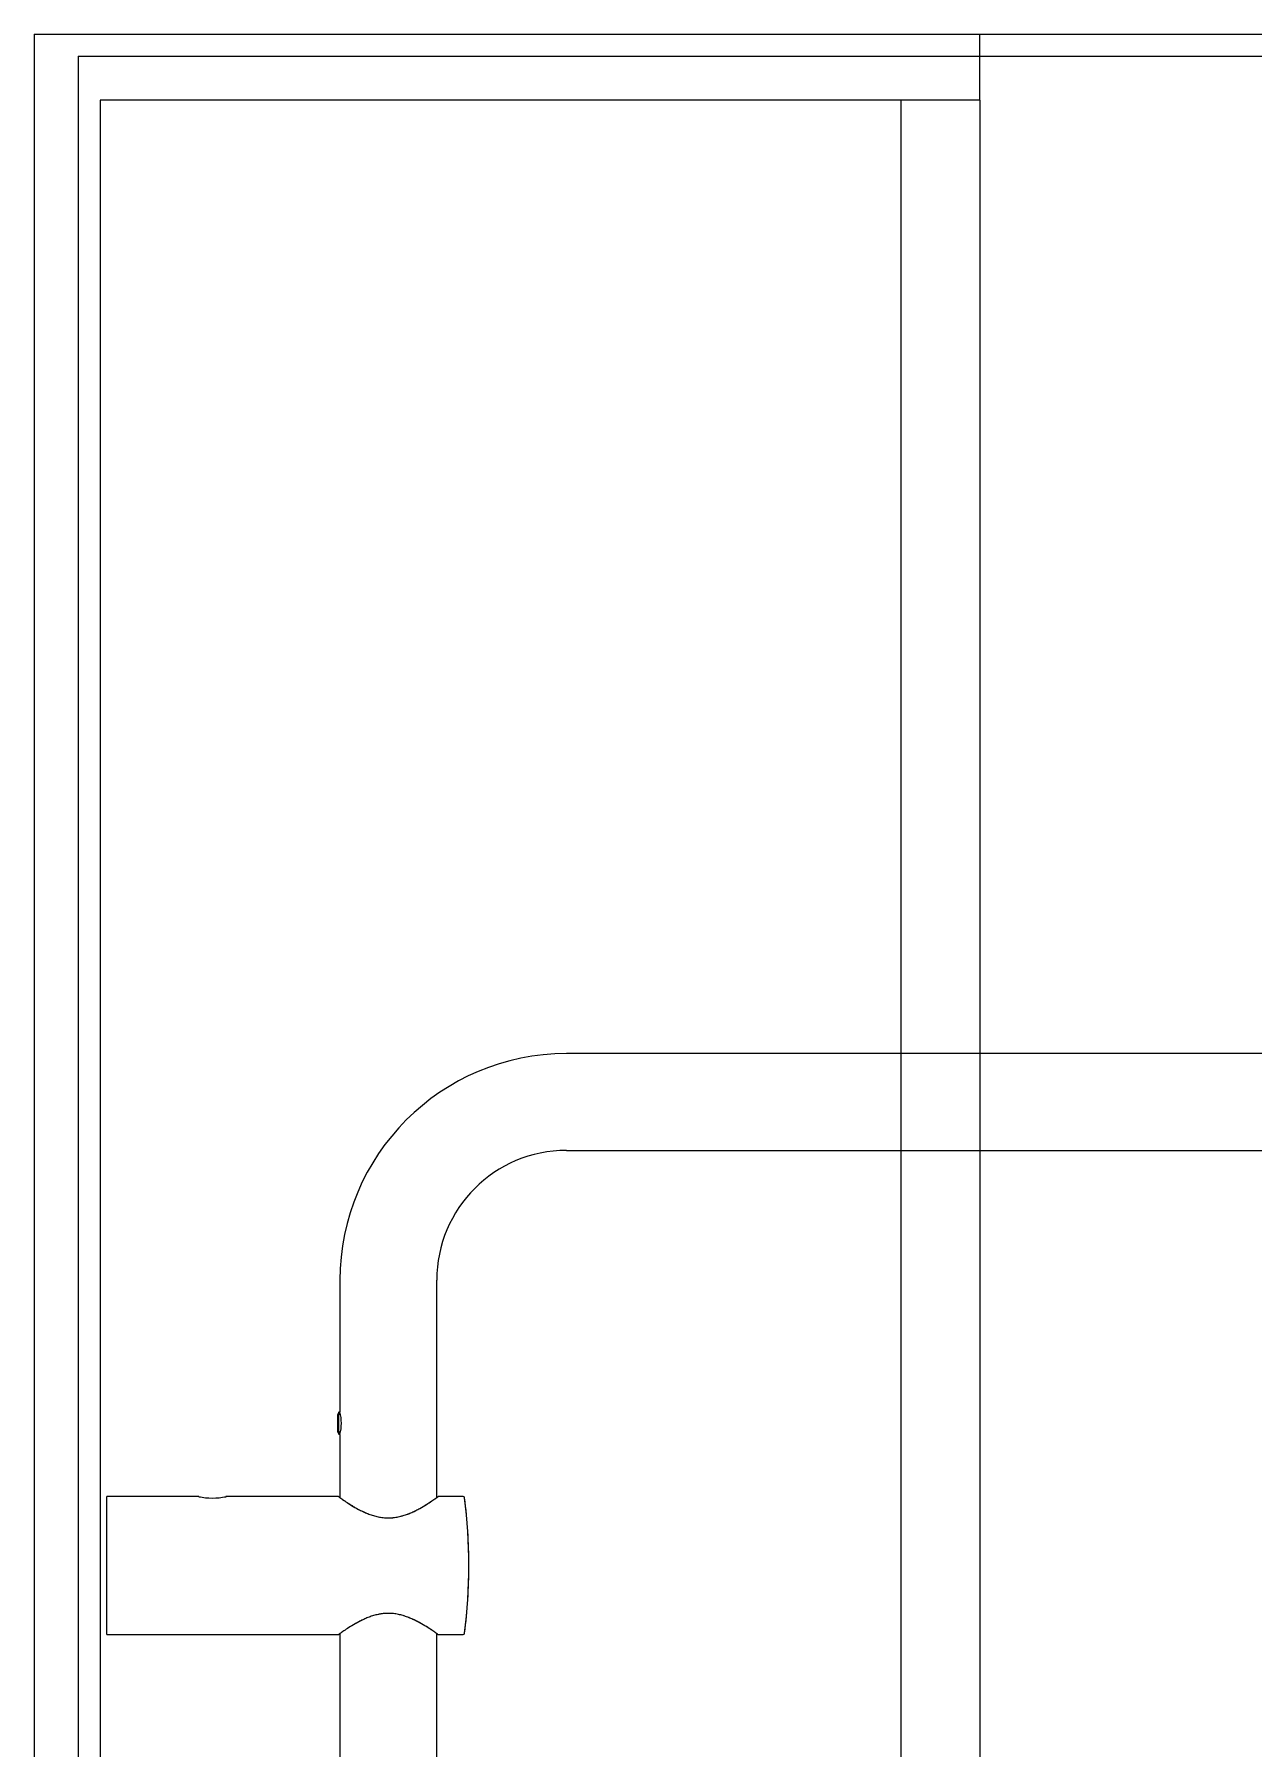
# Model space of a CAD drawing. Header units: millimetres. Extents: x 863 to 5283, y 810 to 2397.
# Drawn here: x 1717.11 to 1744.84, y 1460.41 to 1499.38 of the extents above; entities that cross this region are included whole.
import ezdxf

# ---------------------------------------------------------------- set-up
doc = ezdxf.new("R2010")
doc.units = ezdxf.units.MM
for name, color, linetype in [('Meble', 42, 'Continuous'), ('Płytki', 254, 'Continuous'), ('Wbudowane', 175, 'Continuous'), ('Ściany', 7, 'Continuous')]:
    doc.layers.add(name, color=color, linetype=linetype)

# ---------------------------------------------------------------- blocks, each defined once
blk = doc.blocks.new('Z$W@#17807')
for q in [(180.5, 257.2), (0, 0)]:
    blk.add_line((0, 257.2), q)
blk = doc.blocks.new('Z$W@#11585')
for p, q in [((0, 134.2), (0, 0)), ((20, 134.2), (0, 134.2)), ((18.2, 134.2), (18.2, 0)), ((20, 134.2), (20, 0))]:
    blk.add_line(p, q)
blk = doc.blocks.new('Z$W@#14502')
for p, q in [((36.5, 172.134), (10.6, 172.134)), ((10.6, 169.934), (36.5, 169.934)), ((5.45, 166.984), (5.45, 163.991)), ((7.65, 162.042), (7.65, 166.984)), ((5.428, 163.984), (5.4, 163.935)), ((5.4, 163.533), (5.4, 163.935)), ((5.452, 163.935), (5.4, 163.935)), ((5.428, 163.484), (5.428, 163.984)), ((5.452, 163.984), (5.428, 163.984)), ((5.4, 163.533), (5.428, 163.484)), ((5.452, 163.533), (5.4, 163.533)), ((5.428, 163.484), (5.452, 163.484)), ((5.45, 163.477), (5.45, 162.042)), ((0.15, 158.934), (0.15, 162.064)), ((2.241, 162.064), (0.15, 162.064)), ((0.15, 158.934), (0.15, 162.064)), ((2.24, 162.064), (0.15, 162.064)), ((5.42, 162.064), (2.856, 162.064)), ((5.42, 162.064), (2.86, 162.064)), ((8.255, 162.064), (7.68, 162.064)), ((8.255, 162.064), (7.68, 162.064)), ((0.15, 158.934), (5.425, 158.934)), ((0.15, 158.934), (5.425, 158.934)), ((5.45, 158.952), (5.45, 121.924)), ((7.65, 121.924), (7.65, 158.952)), ((7.675, 158.934), (8.255, 158.934)), ((7.675, 158.934), (8.255, 158.934))]:
    blk.add_line(p, q)
for centre, radius, start, end in [((10.6, 166.984), 5.15, 90, 180), ((10.6, 166.984), 2.95, 90, 180), ((4.479, 163.734), 1.004, 345.1895, 14.8105), ((2.55, 163.596), 1.564, 258.564, 281.436), ((2.55, 163.598), 1.565, 258.5756, 281.4244), ((8.255, 162.034), 0.03, 7.0708, 90), ((8.255, 162.034), 0.03, 7.0708, 90), ((-4.12, 160.499), 12.5, 352.9292, 7.0708), ((-4.12, 160.499), 12.5, 0, 7.0708), ((-4.12, 160.499), 12.5, 352.9292, 0), ((8.255, 158.964), 0.03, 270, 352.9292), ((8.255, 158.964), 0.03, 270, 352.9292)]:
    blk.add_arc(centre, radius, start, end)
for points, knots in [([(5.42, 162.064), (5.42, 162.064), (5.422, 162.062), (5.429, 162.057), (5.435, 162.053), (5.447, 162.045), (5.451, 162.042), (5.46, 162.035), (5.466, 162.031), (5.482, 162.019), (5.495, 162.01), (5.517, 161.995), (5.525, 161.99), (5.537, 161.982), (5.541, 161.979), (5.55, 161.973), (5.554, 161.97), (5.576, 161.955), (5.595, 161.942), (5.636, 161.916), (5.658, 161.902), (5.692, 161.88), (5.704, 161.873), (5.722, 161.862), (5.728, 161.858), (5.74, 161.851), (5.746, 161.847), (5.778, 161.828), (5.805, 161.813), (5.859, 161.783), (5.888, 161.768), (5.946, 161.738), (5.977, 161.724), (6.024, 161.702), (6.04, 161.695), (6.073, 161.682), (6.09, 161.675), (6.14, 161.656), (6.174, 161.644), (6.245, 161.623), (6.281, 161.614), (6.337, 161.602), (6.356, 161.599), (6.394, 161.593), (6.413, 161.59), (6.47, 161.584), (6.508, 161.582), (6.566, 161.582), (6.586, 161.582), (6.615, 161.583), (6.625, 161.584), (6.644, 161.586), (6.654, 161.586), (6.701, 161.591), (6.739, 161.597), (6.795, 161.609), (6.813, 161.613), (6.84, 161.62), (6.85, 161.622), (6.868, 161.627), (6.877, 161.63), (6.921, 161.643), (6.956, 161.655), (7.023, 161.68), (7.055, 161.693), (7.118, 161.721), (7.149, 161.736), (7.194, 161.758), (7.208, 161.766), (7.237, 161.781), (7.251, 161.789), (7.292, 161.811), (7.319, 161.826), (7.369, 161.856), (7.393, 161.871), (7.428, 161.893), (7.439, 161.9), (7.455, 161.91), (7.461, 161.914), (7.471, 161.921), (7.477, 161.924), (7.502, 161.941), (7.521, 161.953), (7.557, 161.977), (7.573, 161.988), (7.595, 162.004), (7.602, 162.008), (7.612, 162.015), (7.615, 162.018), (7.621, 162.022), (7.624, 162.024), (7.639, 162.034), (7.648, 162.041), (7.664, 162.052), (7.67, 162.056), (7.678, 162.062), (7.68, 162.064), (7.68, 162.064), (7.68, 162.064), (7.68, 162.064)], [0, 0, 0, 0, 0.030321, 0.030321, 0.061572, 0.061572, 0.077197, 0.077197, 0.092823, 0.092823, 0.124073, 0.124073, 0.139699, 0.139699, 0.147511, 0.147511, 0.155324, 0.155324, 0.186575, 0.186575, 0.217825, 0.217825, 0.233451, 0.233451, 0.241263, 0.241263, 0.249076, 0.249076, 0.280327, 0.280327, 0.311577, 0.311577, 0.342828, 0.342828, 0.358453, 0.358453, 0.374079, 0.374079, 0.405329, 0.405329, 0.43658, 0.43658, 0.452205, 0.452205, 0.467831, 0.467831, 0.499081, 0.499081, 0.514707, 0.514707, 0.522519, 0.522519, 0.530332, 0.530332, 0.561583, 0.561583, 0.577208, 0.577208, 0.585021, 0.585021, 0.592834, 0.592834, 0.624084, 0.624084, 0.655335, 0.655335, 0.686586, 0.686586, 0.702211, 0.702211, 0.717836, 0.717836, 0.749087, 0.749087, 0.780338, 0.780338, 0.795963, 0.795963, 0.803776, 0.803776, 0.811588, 0.811588, 0.842839, 0.842839, 0.87409, 0.87409, 0.889715, 0.889715, 0.897528, 0.897528, 0.90534, 0.90534, 0.936591, 0.936591, 0.967842, 0.967842, 0.999092, 0.999092, 1, 1, 1, 1]), ([(5.51, 162), (5.568, 161.96), (5.651, 161.904), (5.854, 161.783), (5.972, 161.72), (6.241, 161.618), (6.392, 161.582), (6.701, 161.581), (6.855, 161.617), (7.123, 161.718), (7.243, 161.782), (7.445, 161.901), (7.529, 161.958), (7.617, 162.019), (7.64, 162.035), (7.672, 162.058), (7.68, 162.064), (7.68, 162.064), (7.68, 162.064), (7.68, 162.064)], [0, 0, 0, 0, 0.14271, 0.14271, 0.28542, 0.28542, 0.42813, 0.42813, 0.57084, 0.57084, 0.71355, 0.71355, 0.85626, 0.85626, 0.927615, 0.927615, 0.99897, 0.99897, 1, 1, 1, 1]), ([(7.675, 158.934), (7.675, 158.934), (7.667, 158.94), (7.636, 158.961), (7.613, 158.978), (7.526, 159.038), (7.443, 159.094), (7.242, 159.212), (7.124, 159.275), (6.857, 159.375), (6.704, 159.411), (6.397, 159.411), (6.246, 159.376), (5.978, 159.276), (5.86, 159.213), (5.658, 159.094), (5.576, 159.039), (5.487, 158.978), (5.465, 158.962), (5.433, 158.94), (5.425, 158.934), (5.425, 158.934), (5.425, 158.934), (5.425, 158.934)], [0, 0, 0, 0, 0.062461, 0.062461, 0.124922, 0.124922, 0.249844, 0.249844, 0.374767, 0.374767, 0.499689, 0.499689, 0.624611, 0.624611, 0.749533, 0.749533, 0.874455, 0.874455, 0.936916, 0.936916, 0.999378, 0.999378, 1, 1, 1, 1]), ([(7.675, 158.934), (7.675, 158.934), (7.673, 158.935), (7.665, 158.941), (7.659, 158.945), (7.648, 158.953), (7.644, 158.956), (7.636, 158.961), (7.634, 158.963), (7.629, 158.967), (7.626, 158.969), (7.612, 158.979), (7.599, 158.988), (7.57, 159.008), (7.554, 159.019), (7.527, 159.036), (7.518, 159.043), (7.499, 159.055), (7.489, 159.062), (7.458, 159.082), (7.437, 159.095), (7.391, 159.124), (7.367, 159.138), (7.33, 159.16), (7.317, 159.168), (7.297, 159.179), (7.29, 159.183), (7.277, 159.19), (7.27, 159.194), (7.236, 159.213), (7.207, 159.228), (7.149, 159.257), (7.118, 159.272), (7.056, 159.299), (7.024, 159.313), (6.974, 159.331), (6.957, 159.338), (6.931, 159.346), (6.922, 159.349), (6.904, 159.355), (6.896, 159.357), (6.851, 159.37), (6.815, 159.38), (6.742, 159.395), (6.704, 159.401), (6.656, 159.406), (6.647, 159.407), (6.627, 159.408), (6.598, 159.41), (6.57, 159.411), (6.512, 159.411), (6.474, 159.409), (6.417, 159.403), (6.398, 159.401), (6.37, 159.396), (6.361, 159.395), (6.342, 159.391), (6.332, 159.389), (6.286, 159.38), (6.25, 159.371), (6.18, 159.35), (6.145, 159.339), (6.095, 159.32), (6.079, 159.313), (6.046, 159.3), (6.03, 159.293), (5.983, 159.272), (5.952, 159.258), (5.894, 159.228), (5.865, 159.214), (5.811, 159.184), (5.785, 159.169), (5.753, 159.15), (5.747, 159.147), (5.734, 159.139), (5.728, 159.135), (5.71, 159.124), (5.698, 159.117), (5.664, 159.096), (5.643, 159.082), (5.602, 159.056), (5.583, 159.043), (5.548, 159.02), (5.532, 159.009), (5.513, 158.996), (5.51, 158.994), (5.503, 158.989), (5.493, 158.982), (5.483, 158.975), (5.466, 158.963), (5.457, 158.957), (5.445, 158.948), (5.442, 158.946), (5.437, 158.943), (5.436, 158.942), (5.433, 158.94), (5.432, 158.939), (5.427, 158.935), (5.425, 158.934), (5.425, 158.934), (5.425, 158.934), (5.425, 158.934)], [0, 0, 0, 0, 0.031229, 0.031229, 0.062458, 0.062458, 0.078072, 0.078072, 0.085879, 0.085879, 0.093687, 0.093687, 0.124915, 0.124915, 0.156144, 0.156144, 0.171759, 0.171759, 0.187373, 0.187373, 0.218602, 0.218602, 0.249831, 0.249831, 0.265445, 0.265445, 0.273252, 0.273252, 0.28106, 0.28106, 0.312288, 0.312288, 0.343517, 0.343517, 0.374746, 0.374746, 0.390361, 0.390361, 0.398168, 0.398168, 0.405975, 0.405975, 0.437204, 0.437204, 0.468433, 0.468433, 0.47624, 0.47624, 0.484047, 0.499661, 0.499661, 0.53089, 0.53089, 0.546505, 0.546505, 0.554312, 0.554312, 0.562119, 0.562119, 0.593348, 0.593348, 0.624577, 0.624577, 0.640191, 0.640191, 0.655806, 0.655806, 0.687035, 0.687035, 0.718263, 0.718263, 0.749492, 0.749492, 0.757299, 0.757299, 0.765107, 0.765107, 0.780721, 0.780721, 0.81195, 0.81195, 0.843179, 0.843179, 0.874408, 0.874408, 0.882215, 0.882215, 0.890022, 0.905636, 0.905636, 0.936865, 0.936865, 0.95248, 0.95248, 0.960287, 0.960287, 0.968094, 0.968094, 0.999323, 0.999323, 1, 1, 1, 1])]:
    blk.add_open_spline(points, degree=3, knots=knots)

msp = doc.modelspace()

# ---------------------------------------------------------------- linework, layer by layer
at = {"layer": 'Meble'}
msp.add_line((1738.61, 1497.882), (1738.61, 1499.382), dxfattribs=at)
at = {"layer": 'Płytki'}
for p, q in [((1718.61, 1499.382), (1896.11, 1499.382)), ((1718.11, 1498.882), (1718.11, 1243.182)), ((1718.11, 1498.882), (1896.61, 1498.882))]:
    msp.add_line(p, q, dxfattribs=at)

# ---------------------------------------------------------------- block references
at = {"layer": 'Meble'}
msp.add_blockref('Z$W@#11585', (1718.61, 1363.682), dxfattribs=at)
at = {"layer": 'Wbudowane'}
msp.add_blockref('Z$W@#14502', (1718.61, 1304.079), dxfattribs=at)
at = {"layer": 'Ściany'}
msp.add_blockref('Z$W@#17807', (1717.11, 1242.182), dxfattribs=at)

doc.saveas('drawing.dxf')
